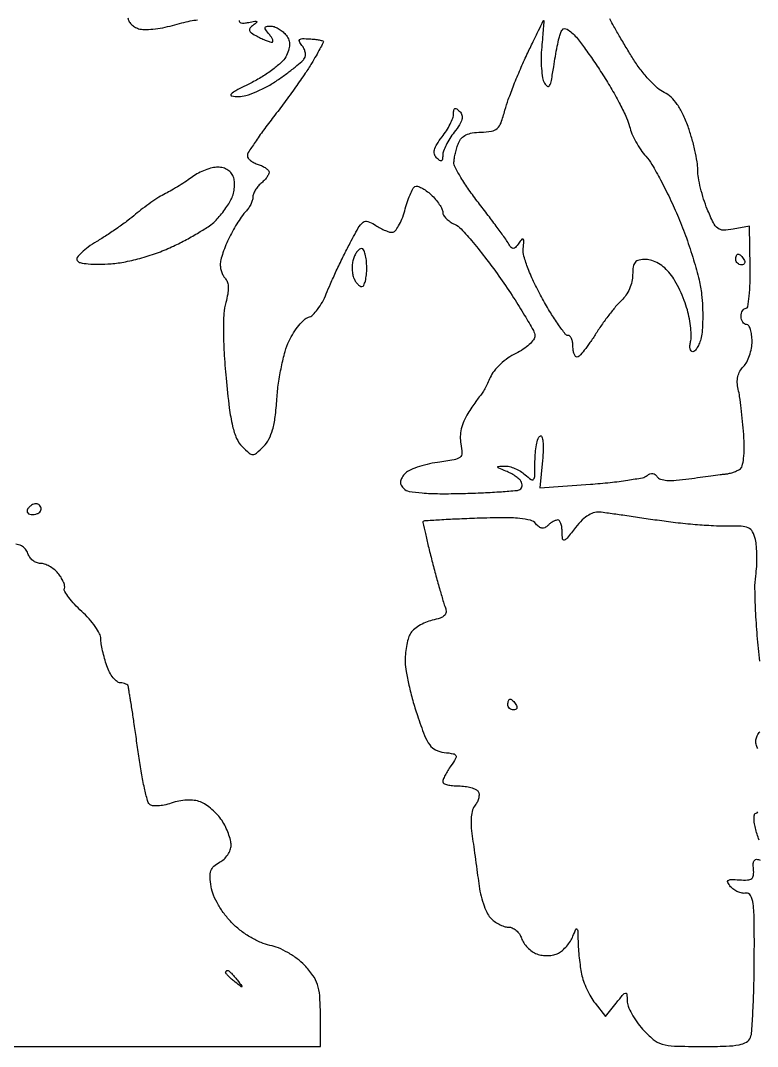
# Model space of a CAD drawing. Extents: x 0 to 102, y 0 to 135.
# Drawn here: x 69.64 to 81.13, y 0 to 15.99 of the extents above; entities that cross this region are included whole.
import ezdxf

# ---------------------------------------------------------------- set-up
doc = ezdxf.new("R2010")
doc.units = 0
doc.header["$MEASUREMENT"] = 0

msp = doc.modelspace()

# ---------------------------------------------------------------- linework, layer by layer
for points in [[(88.9569, 18.19047, 0.000001), (89.104993, 18.251533, 0.000001), (89.270403, 18.319737, 0.000001), (89.427824, 18.384646, 0.000001), (89.548945, 18.434589, 0.021636)], [(71.3178, 16.0317, 0.12535), (71.330042, 15.983635, 0.06963), (71.366281, 15.934742, 0.062402), (71.419733, 15.892457, 0.059398), (71.482841, 15.86382, 0.078108), (71.57047, 15.850448, 0.023182), (71.70624, 15.857354, 0.022645), (71.860235, 15.879441, 0.02265), (72.011591, 15.915364, -0.009057), (72.156167, 15.953857, -0.011838), (72.289715, 15.9835, -0.009495), (72.401542, 16.003359, -0.1002)], [(73.053212, 15.991199, 0.310817), (73.054326, 15.968526, 0.183212), (73.078337, 15.953588, 0.07361), (73.129807, 15.951156, 0.029016), (73.200033, 15.962328, -0.008815), (73.293699, 15.981135, -0.17464), (73.322139, 15.976392, -0.520561), (73.323721, 15.960594, -0.023825), (73.273321, 15.921232, 0.057137), (73.220933, 15.874392, 0.267079), (73.213004, 15.836276, 0.16909), (73.242556, 15.797553, 0.023134), (73.331209, 15.744693, 0.012625), (73.402504, 15.708823, 0.01475), (73.471953, 15.678522, 0.013773), (73.531748, 15.656399, 0.081886), (73.564497, 15.651, 0.369909), (73.577338, 15.662006, 0.127935), (73.574678, 15.688277, 0.058629), (73.553791, 15.729143, 0.02578), (73.5174, 15.7779, -0.019291), (73.465079, 15.846136, -0.198558), (73.457368, 15.880053, -0.319009), (73.476945, 15.899604, -0.041804), (73.538982, 15.9048, -0.082336), (73.595382, 15.895449, -0.044033), (73.660153, 15.866787, -0.042293), (73.722812, 15.824911, -0.05114), (73.773279, 15.775395, -0.064482), (73.818956, 15.703173, -0.095988), (73.836955, 15.630806, -0.082743), (73.827718, 15.549218, -0.037439), (73.790445, 15.447954, -0.093316), (73.726329, 15.356922, -0.026618), (73.595584, 15.242744, -0.02581), (73.431301, 15.127182, -0.024783), (73.253796, 15.027459, 0.004264), (72.998405, 14.897462, 0.082478), (72.92759, 14.844302, 0.59471), (72.937071, 14.814782, 0.04678), (73.041396, 14.805, 0.074367), (73.156572, 14.822226, 0.025536), (73.315499, 14.879875, 0.024725), (73.486868, 14.962335, 0.026185), (73.645891, 15.059894, 0.008436), (73.791698, 15.16388, 0.010523), (73.923373, 15.265532, 0.008923), (74.029964, 15.354644, 0.07591), (74.070267, 15.402, 0.120579), (74.083837, 15.44385, 0.068739), (74.080435, 15.497209, 0.06224), (74.061488, 15.55339, 0.06086), (74.029192, 15.603649, -0.050699), (73.990374, 15.661449, -0.352152), (73.996281, 15.692654, -0.175939), (74.03817, 15.708336, -0.016904), (74.148749, 15.705693, -0.014096), (74.230992, 15.698611, -0.022832), (74.300279, 15.687448, -0.01894), (74.35332, 15.674284, -0.333555), (74.36334, 15.660986, -0.122449), (74.357911, 15.638975, -0.00313), (74.309312, 15.548251, -0.006485), (74.249861, 15.442219, -0.00436), (74.17933, 15.322586, -0.01433), (74.081158, 15.169452, -0.004818), (73.929442, 14.951626, -0.004788), (73.756883, 14.713752, -0.005465), (73.58713, 14.489566, 0.006903), (73.430759, 14.281815, 0.009991), (73.298888, 14.093709, 0.006061), (73.193999, 13.933377, 0.142759), (73.179, 13.881917, 0.167519), (73.190992, 13.847129, 0.058956), (73.228702, 13.809137, 0.050444), (73.28345, 13.774004, 0.040621), (73.3482, 13.7475, -0.034498), (73.41297, 13.721908, -0.045126), (73.467697, 13.689439, -0.052352), (73.505814, 13.655311, -0.186087), (73.5174, 13.625258, -0.123661), (73.50901, 13.591854, -0.034607), (73.480123, 13.545914, -0.032659), (73.439068, 13.496756, -0.02925), (73.3905, 13.4514, 0.045898), (73.341945, 13.402937, 0.040787), (73.300877, 13.344561, 0.04303), (73.272671, 13.2855, 0.090127), (73.2636, 13.235584, -0.077941), (73.255701, 13.185217, -0.03782), (73.231057, 13.124705, -0.036331), (73.195214, 13.064221, -0.043342), (73.152817, 13.013293, 0.041101), (73.100652, 12.951198, 0.012715), (73.032565, 12.849754, 0.012622), (72.961902, 12.731992, 0.013557), (72.899017, 12.613552, 0.017219), (72.844273, 12.493092, 0.017274), (72.798011, 12.369275, 0.017375), (72.765227, 12.258722, 0.063469), (72.756, 12.186322, 0.051623), (72.762157, 12.126849, 0.038265), (72.780611, 12.063343, 0.039049), (72.807676, 12.005456, 0.0676), (72.839782, 11.963258, -0.133363), (72.870649, 11.909378, -0.061739), (72.881335, 11.828743, -0.047051), (72.87239, 11.724502, -0.024922), (72.842861, 11.598085, 0.054443), (72.812989, 11.424601, 0.0163), (72.80516, 11.156051, 0.014206), (72.815917, 10.818558, 0.008423), (72.846938, 10.417097, 0.007211), (72.897167, 9.955487, 0.027031), (72.948449, 9.668556, 0.044067), (73.011278, 9.478315, 0.094179), (73.097659, 9.35065, 0.017105), (73.207664, 9.247361, 0.183568), (73.26399, 9.226376, 0.180265), (73.320563, 9.247875, 0.016384), (73.432617, 9.352817, 0.076474), (73.514574, 9.464577, 0.052224), (73.572466, 9.611331, 0.037276), (73.612423, 9.811661, 0.014286), (73.639044, 10.094682, -0.019679), (73.664589, 10.338086, -0.016101), (73.710444, 10.595756, -0.0164), (73.7681, 10.830225, -0.040587), (73.829577, 10.99604, -0.029745), (73.89917, 11.124758, -0.032788), (73.981542, 11.239977, -0.034767), (74.064177, 11.327666, -0.120539), (74.131881, 11.365151, 0.126154), (74.197969, 11.402701, 0.038675), (74.274777, 11.489257, 0.035954), (74.348946, 11.603304, 0.032509), (74.408846, 11.730626, -0.010702), (74.473769, 11.885845, -0.004724), (74.565873, 12.088274, -0.004673), (74.667572, 12.301087, -0.006267), (74.763964, 12.491945, -0.008077), (74.907596, 12.75715, -0.096473), (74.982774, 12.845528, -0.246574), (75.057205, 12.859848, -0.079564), (75.161473, 12.809195, 0.025767), (75.234322, 12.763574, 0.024745), (75.312449, 12.725014, 0.025551), (75.384634, 12.698014, 0.076858), (75.436463, 12.69, 0.220874), (75.482769, 12.711504, 0.043514), (75.536973, 12.788356, 0.038697), (75.589254, 12.896597, 0.027399), (75.631438, 13.024828, -0.014907), (75.671045, 13.156188, -0.019298), (75.715526, 13.273916, -0.017314), (75.759075, 13.367765, -0.137898), (75.791087, 13.402603, -0.21086), (75.829901, 13.407991, -0.047218), (75.893629, 13.383122, -0.041195), (75.967807, 13.337769, -0.029737), (76.042588, 13.275979, -0.027758), (76.11225, 13.203455, -0.030491), (76.171134, 13.125804, -0.031982), (76.212635, 13.053973, -0.115499), (76.2246, 13.002865, 0.141281), (76.237768, 12.957195, 0.054921), (76.279052, 12.905207, 0.048666), (76.339047, 12.855421, 0.043059), (76.409969, 12.815811, -0.10027), (76.509802, 12.744063, -0.011163), (76.696812, 12.53317, -0.013224), (76.909326, 12.268579, -0.010355), (77.12615, 11.9709, -0.007336), (77.329708, 11.669587, -0.010285), (77.501893, 11.394274, -0.006917), (77.637121, 11.160536, -0.122764), (77.659881, 11.077119, -0.164983), (77.640802, 11.01651, -0.047344), (77.574516, 10.941934, -0.042104), (77.478879, 10.866877, -0.034084), (77.36518, 10.802813, 0.043473), (77.243719, 10.731343, 0.033645), (77.124874, 10.634048, 0.034565), (77.025686, 10.527238, 0.066425), (76.965052, 10.427594, -0.009021), (76.922435, 10.335168, -0.011027), (76.87915, 10.250404, -0.009623), (76.840022, 10.181012, -0.073718), (76.816568, 10.152, 0.048209), (76.790754, 10.123194, 0.005252), (76.738668, 10.050822, 0.006393), (76.678523, 9.96301, 0.005119), (76.615938, 9.866965, 0.040433), (76.553418, 9.748745, 0.045684), (76.513731, 9.62667, 0.048237), (76.498334, 9.50573, 0.056967), (76.507958, 9.390859, -0.045242), (76.522982, 9.250952, -0.233451), (76.490617, 9.182585, -0.124989), (76.401016, 9.142434, -0.010178), (76.144739, 9.103114, 0.024966), (75.979989, 9.072827, 0.027219), (75.823863, 9.02689, 0.028111), (75.695838, 8.973247, 0.106672), (75.627988, 8.919984, 0.043213), (75.581527, 8.852989, 0.11937), (75.565638, 8.798223, 0.139746), (75.577641, 8.747634, 0.068799), (75.61789, 8.69447, 0.157832), (75.699822, 8.652612, 0.019519), (75.901503, 8.628253, 0.018544), (76.176839, 8.616107, 0.008414), (76.537629, 8.619653, 0.004541), (76.857901, 8.631103, 0.006695), (77.138798, 8.647471, 0.003406), (77.375694, 8.666083, 0.117627), (77.428485, 8.683543, 0.123972), (77.450343, 8.70606, 0.100779), (77.461048, 8.738045, 0.090661), (77.458895, 8.77466, 0.078664), (77.444023, 8.810174, 0.079332), (77.411609, 8.847741, 0.026693), (77.353688, 8.891516, 0.025781), (77.283387, 8.933873, 0.026809), (77.209993, 8.968166, -0.003746), (77.097054, 9.014721, -0.237702), (77.083554, 9.030569, -0.467739), (77.092196, 9.042268, -0.006654), (77.190839, 9.046838, -0.070949), (77.264287, 9.038824, -0.037779), (77.351078, 9.009496, -0.036688), (77.436912, 8.965384, -0.046907), (77.508089, 8.912188, 0.027476), (77.602559, 8.835695, 0.409159), (77.640753, 8.841509, 0.155949), (77.660126, 8.897417, 0.006042), (77.6628, 9.118695, -0.020978), (77.668518, 9.254926, -0.027916), (77.685773, 9.377623, -0.027652), (77.710595, 9.474498, -0.179674), (77.741007, 9.513549, -0.479785), (77.769569, 9.50341, -0.058502), (77.786164, 9.428538, -0.034133), (77.790306, 9.303086, -0.01435), (77.779516, 9.134516), (77.739818, 8.707148), (78.526159, 8.764068, 0.00825), (78.834524, 8.79151, 0.011364), (79.110364, 8.827008, 0.008167), (79.337787, 8.865356, 0.121623), (79.410718, 8.898402, -0.073026), (79.455641, 8.924225, -0.123065), (79.498498, 8.929872, -0.133362), (79.536591, 8.914699, -0.093526), (79.567892, 8.880424, 0.186592), (79.619273, 8.841503, 0.053148), (79.719665, 8.823945, 0.037346), (79.864604, 8.825063, 0.014954), (80.061874, 8.847304, -0.00133), (80.23784, 8.872015, -0.001505), (80.406825, 8.89477, -0.00137), (80.550582, 8.913286, -0.008297), (80.625287, 8.921443, 0.032754), (80.681608, 8.930397, 0.021689), (80.744801, 8.947648, 0.021853), (80.804998, 8.969866, 0.039095), (80.851854, 8.993988, 0.187458), (80.892375, 9.047667, 0.03942), (80.915841, 9.16512, 0.031653), (80.924873, 9.328862, 0.015059), (80.916789, 9.539883, 0.006793), (80.900201, 9.741735, 0.006412), (80.877864, 9.946986, 0.006388), (80.853429, 10.128238, 0.022142), (80.830962, 10.244397, -0.049094), (80.816633, 10.348167, -0.06661), (80.825492, 10.442234, -0.071399), (80.857786, 10.525621, -0.068446), (80.91259, 10.597904, 0.07608), (80.964067, 10.667986, 0.038368), (81.007376, 10.769019, 0.036978), (81.03691, 10.882623, 0.045136), (81.0468, 10.991957, 0.030875), (81.040647, 11.091503, 0.047861), (81.021949, 11.175471, 0.061103), (80.994726, 11.233778, 0.258521), (80.9622, 11.2518, -0.148195), (80.929937, 11.261577, -0.098894), (80.902451, 11.289077, -0.082425), (80.883919, 11.330186, -0.064853), (80.8776, 11.3787, -0.057505), (80.883201, 11.427237, -0.076765), (80.899754, 11.468323, -0.095688), (80.924248, 11.495858, -0.164711), (80.953018, 11.5056, 0.371006), (80.982448, 11.530923, 0.012726), (81.002766, 11.693559, 0.018327), (81.015629, 11.900133, 0.01106), (81.016468, 12.145462), (81.0045, 12.785324), (80.7507, 12.738105, -0.044204), (80.600786, 12.723731, -0.168734), (80.51315, 12.753462, -0.114709), (80.443792, 12.83906, -0.015599), (80.34885, 13.050882, -0.021125), (80.292139, 13.207247, -0.017038), (80.244189, 13.379422, -0.017365), (80.210833, 13.541631, -0.041709), (80.200459, 13.663789, 0.040396), (80.190091, 13.789797, 0.014512), (80.155733, 13.966664, 0.014287), (80.10668, 14.159201, 0.016441), (80.048679, 14.3397, 0.024837), (79.968321, 14.533286, 0.042364), (79.880189, 14.684465, 0.051417), (79.783381, 14.795912, 0.076023), (79.676779, 14.869012, -0.069439), (79.574827, 14.936977, -0.023453), (79.446829, 15.061974, -0.022809), (79.316523, 15.215195, -0.024266), (79.203557, 15.376612, -0.004566), (79.09791, 15.547787, -0.003885), (78.989484, 15.730296, -0.003917), (78.893383, 15.897962, -0.011038), (78.829736, 16.017131, -0.053959)], [(81.168534, 6.005267, -0.008203), (81.128824, 6.403257, -0.008628), (81.102971, 6.795684, -0.008338), (81.09217, 7.134646, -0.037866), (81.104112, 7.331718, 0.019976), (81.118761, 7.483422, 0.016516), (81.122544, 7.64579, 0.016832), (81.116062, 7.795077, 0.042237), (81.098554, 7.902551, 0.060015), (81.052967, 8.021569, 0.165806), (80.988567, 8.082351, 0.098581), (80.878034, 8.108388, 0.014024), (80.643727, 8.109975, -0.019243), (80.443601, 8.113419, -0.007098), (80.161974, 8.133132, -0.007023), (79.854786, 8.163372, -0.008388), (79.5663, 8.200778, 0.00025), (79.29303, 8.240744, 0.000286), (79.031615, 8.27869, 0.000258), (78.809724, 8.310653, 0.001623), (78.696497, 8.326528, 0.090104), (78.597081, 8.322185, 0.077922), (78.499926, 8.283501, 0.061428), (78.400954, 8.207139, 0.030846), (78.295585, 8.089225, -0.004907), (78.163318, 7.924793, -0.137279), (78.118699, 7.893561, -0.481055), (78.093128, 7.909553, -0.027563), (78.086738, 8.01585, 0.033779), (78.081446, 8.088761, 0.051543), (78.066195, 8.150285, 0.066784), (78.044161, 8.192675, 0.244206), (78.01812, 8.2062, 0.093912), (77.986004, 8.200114, 0.035096), (77.944417, 8.180296, 0.033259), (77.900994, 8.151761, 0.034397), (77.862255, 8.118015, -0.083382), (77.81679, 8.085624, -0.151771), (77.772122, 8.078809, -0.129482), (77.726452, 8.098517, -0.053341), (77.677765, 8.145869, 0.157125), (77.590862, 8.201127, 0.040208), (77.424633, 8.230397, 0.025603), (77.167955, 8.241371, 0.006895), (76.760273, 8.232297, 0.002135), (76.444179, 8.219547, 0.003442), (76.175105, 8.205687, 0.000667), (75.938668, 8.19156, 0.194782), (75.921368, 8.183293, 0.24273), (75.916651, 8.165844, 0.0014), (75.953822, 7.995638, 0.005418), (75.999321, 7.800125, 0.003367), (76.056729, 7.5717, 0.002816), (76.119418, 7.334696, 0.003375), (76.181192, 7.112329, 0.002902), (76.235581, 6.925662, 0.022272), (76.265472, 6.839483, -0.107131), (76.277115, 6.769541, -0.191221), (76.25335, 6.717222, -0.11179), (76.186843, 6.677003, -0.026263), (76.060665, 6.642256, 0.045045), (75.954801, 6.608784, 0.039947), (75.852062, 6.555804, 0.042096), (75.767071, 6.49251, 0.089021), (75.716296, 6.428285, 0.055827), (75.684469, 6.348568, 0.023114), (75.658861, 6.235172, 0.022522), (75.642377, 6.109907, 0.02697), (75.638585, 5.991012, 0.038961), (75.653058, 5.846654, 0.011881), (75.697051, 5.631367, 0.011816), (75.757981, 5.39171, 0.012644), (75.828935, 5.1606, 0.010611), (75.940616, 4.849232, 0.06537), (76.021498, 4.699819, 0.124014), (76.113997, 4.622333, 0.08421), (76.246557, 4.583853, -0.015116), (76.38925, 4.563056, -0.236189), (76.427711, 4.53449, -0.257562), (76.426044, 4.488307, -0.017694), (76.352307, 4.374679, 0.015514), (76.303414, 4.300051, 0.018401), (76.262114, 4.226589, 0.017472), (76.232044, 4.162786, 0.10172), (76.2246, 4.126576, 0.288452), (76.240598, 4.101153, 0.047292), (76.297687, 4.080122, 0.039665), (76.378061, 4.065565, 0.024974), (76.473407, 4.0608, -0.032738), (76.572651, 4.054295, -0.038103), (76.665159, 4.03486, -0.041581), (76.739025, 4.006519, -0.142898), (76.77679, 3.972494, -0.125479), (76.790208, 3.929715, -0.067997), (76.785689, 3.874407, -0.060941), (76.764973, 3.815662, -0.058056), (76.730445, 3.762586, 0.102927), (76.690862, 3.687942, 0.04644), (76.669874, 3.578606, 0.038095), (76.667033, 3.441252, 0.023261), (76.683552, 3.279842, -0.001821), (76.707731, 3.114095, -0.001028), (76.735904, 2.912955, -0.001026), (76.763488, 2.709951, -0.001685), (76.785904, 2.538, 0.025831), (76.814065, 2.381392, 0.024484), (76.858602, 2.225641, 0.025271), (76.911687, 2.091963, 0.074376), (76.965527, 2.00925, 0.049833), (77.026866, 1.952595, 0.040578), (77.102432, 1.90469, 0.042108), (77.180091, 1.87188, 0.079058), (77.247211, 1.8612, -0.104912), (77.308845, 1.848124, -0.071522), (77.369708, 1.809888, -0.067511), (77.420589, 1.75329, -0.072655), (77.453039, 1.686522, 0.070795), (77.487676, 1.614576, 0.046045), (77.545924, 1.54285, 0.045574), (77.617302, 1.482039, 0.063388), (77.69139, 1.442719, 0.055897), (77.77322, 1.421855, 0.042713), (77.865551, 1.416994, 0.043561), (77.954795, 1.427741, 0.069117), (78.027122, 1.453727, 0.060252), (78.091077, 1.497792, 0.03454), (78.156927, 1.564612, 0.034008), (78.214704, 1.642045, 0.047545), (78.25441, 1.71868, -0.008486), (78.30021, 1.827014, -0.526194), (78.31761, 1.830271, -0.190426), (78.329772, 1.802345, -0.003534), (78.334238, 1.639125, 0.013355), (78.339837, 1.520052, 0.008199), (78.352475, 1.380161, 0.008218), (78.369538, 1.242052, 0.014508), (78.388791, 1.128797, 0.03753), (78.419332, 1.019471, 0.021981), (78.47121, 0.893765, 0.021901), (78.534528, 0.77189, 0.034488), (78.600291, 0.674072), (78.7626, 0.4653), (78.929919, 0.6768, -0.005231), (79.037822, 0.8103, -0.168763), (79.073015, 0.831694, -0.450869), (79.094012, 0.816213, -0.019396), (79.099119, 0.713187, 0.092316), (79.116008, 0.627612, 0.030025), (79.171005, 0.510484, 0.028759), (79.249131, 0.384904, 0.028706), (79.341196, 0.269037, 0.036001), (79.504856, 0.110341, 0.104721), (79.643152, 0.03669, 0.062888), (79.836629, 0.006447, 0.007362), (80.274451, 0, 0.007326), (80.644314, 0.00542, 0.039281), (80.844579, 0.027098, 0.082605), (80.960081, 0.069415, 0.173811), (81.021563, 0.140858, 0.075067), (81.04323, 0.239343, 0.004204), (81.061541, 0.553093, 0.006395), (81.075467, 0.928307, 0.004636), (81.081754, 1.346408, 0.003307), (81.081236, 1.956184, 0.029165), (81.063529, 2.224998, 0.089419), (81.023634, 2.352856, 0.32366), (80.951732, 2.388833, -0.086242), (80.892056, 2.389427, -0.054974), (80.825406, 2.409451, -0.05331), (80.76227, 2.444619, -0.06593), (80.712889, 2.490291, -0.042397), (80.66717, 2.555987, -0.373763), (80.673407, 2.588046, -0.172298), (80.718334, 2.603037, -0.012773), (80.849653, 2.597158, 0.027342), (80.977864, 2.595155, 0.156197), (81.041041, 2.618141, 0.205165), (81.069609, 2.669545, 0.051743), (81.069525, 2.76739, -0.034746), (81.066531, 2.853423, -0.155152), (81.083278, 2.900388, -0.239879), (81.118724, 2.917491, -0.086491), (81.175275, 2.906389, 0.052732)], [(64.856691, -0.000005), (74.3211, -0.00001), (74.317803, 0.505481, 0.015974), (74.306766, 0.792251, 0.061136), (74.272623, 0.967393, 0.077028), (74.201581, 1.107802, 0.035471), (74.070334, 1.265833, 0.041122), (73.95439, 1.368475, 0.030274), (73.811006, 1.462803, 0.030794), (73.662051, 1.536564, 0.053245), (73.529821, 1.576287, -0.055511), (73.392438, 1.618236, -0.03093), (73.236172, 1.697438, -0.029722), (73.081151, 1.801316, -0.033914), (72.946636, 1.918724, -0.033063), (72.828529, 2.053577, -0.031438), (72.727047, 2.205031, -0.033151), (72.651794, 2.356461, -0.05858), (72.613557, 2.490494, -0.027715), (72.597554, 2.641672, -0.096663), (72.611444, 2.738354, -0.124877), (72.658043, 2.808883, -0.061842), (72.74626, 2.871187, 0.066074), (72.814695, 2.920391, 0.055434), (72.872636, 2.988524, 0.057632), (72.911994, 3.064338, 0.091178), (72.9252, 3.136153, 0.061536), (72.915302, 3.216276, 0.026614), (72.88358, 3.319171, 0.025843), (72.837752, 3.426385, 0.031117), (72.783515, 3.521592, 0.039946), (72.715089, 3.609777, 0.029554), (72.626595, 3.695927, 0.03015), (72.532657, 3.767724, 0.057311), (72.44828, 3.811418, 0.06043), (72.350778, 3.835548, 0.040463), (72.235843, 3.840265, 0.037922), (72.112926, 3.825983, 0.036003), (71.991356, 3.793192, -0.029698), (71.882734, 3.762422, -0.040952), (71.782311, 3.748801, -0.04732), (71.700963, 3.752188, -0.164628), (71.654528, 3.77534, -0.132896), (71.621473, 3.83338, -0.00836), (71.574907, 4.026384, -0.011846), (71.528152, 4.261453, -0.008496), (71.486623, 4.5261, 0.000863), (71.44825, 4.797632, 0.001026), (71.411063, 5.053793, 0.000888), (71.378865, 5.269769, 0.006622), (71.362035, 5.3721, -0.00218), (71.349981, 5.441532, -0.00226), (71.338681, 5.510236, -0.002177), (71.329429, 5.569788, -0.009781), (71.32485, 5.60475, 0.16893), (71.313273, 5.629003, 0.080976), (71.285025, 5.649562, 0.065984), (71.24508, 5.663502, 0.051042), (71.199176, 5.6682, -0.172547), (71.147122, 5.686715, -0.054143), (71.088115, 5.746462, -0.046792), (71.031957, 5.832655, -0.037146), (70.987676, 5.934624, -0.01572), (70.952121, 6.047961, -0.01385), (70.922082, 6.168178, -0.014051), (70.901047, 6.278112, -0.040261), (70.8948, 6.355573, 0.122613), (70.875579, 6.432776, 0.030697), (70.807253, 6.544371, 0.029498), (70.710843, 6.666127, 0.025949), (70.596767, 6.7813, -0.019293), (70.484701, 6.891474, -0.027472), (70.394735, 6.998198, -0.026404), (70.332849, 7.090093, -0.218803), (70.327512, 7.138836, 0.13726), (70.32965, 7.182488, 0.044641), (70.309576, 7.244492, 0.040599), (70.273762, 7.312703, 0.035882), (70.226043, 7.377284, 0.048448), (70.165519, 7.43549, 0.040951), (70.091552, 7.484716, 0.0428), (70.015947, 7.51846, 0.083757), (69.951099, 7.5294, -0.097614), (69.892107, 7.541028, -0.07147), (69.834446, 7.574961, -0.069027), (69.786835, 7.625221, -0.078454), (69.757175, 7.6845, 0.100954), (69.718859, 7.753232, 0.099561), (69.656519, 7.80187, 0.077909), (69.566929, 7.830427, 0.038286)], [(81.134615, 4.64425, -0.073294), (81.109265, 4.710814, -0.088283), (81.106495, 4.777604, -0.084787), (81.127103, 4.843328, -0.061908), (81.17018, 4.906747, 0.135741)], [(81.15878, 3.217232, -0.019645), (81.124819, 3.310188, -0.019885), (81.098411, 3.40515, -0.025134), (81.082066, 3.494355, -0.043748), (81.078796, 3.569468, -0.059322), (81.087377, 3.621829, -0.333995), (81.108638, 3.637831, 0.33847), (81.135108, 3.658088, 0.018881)]]:
    msp.add_lwpolyline(points, format="xyb")
for points in [[(77.797708, 15.9894, -0.43517), (77.801212, 15.985638, -0.000512), (77.792728, 15.868082, -0.003557), (77.782017, 15.73477, -0.002126), (77.767479, 15.576404, 0.021064), (77.7584, 15.407406, 0.022171), (77.763854, 15.241123, 0.022493), (77.781307, 15.098892, 0.085993), (77.810863, 15.014975, 0.117553), (77.854452, 14.967641, 0.437628), (77.889442, 14.975927, 0.083314), (77.91923, 15.058296, 0.007978), (77.954371, 15.269587, -0.006074), (77.980839, 15.432564, -0.00678), (78.010386, 15.588971, -0.006301), (78.039024, 15.721468, -0.035249), (78.060185, 15.790875, -0.058291), (78.089501, 15.846794, -0.232335), (78.122245, 15.865322, -0.161346), (78.165796, 15.853663, -0.026389), (78.237094, 15.801209, -0.054389), (78.307753, 15.729075, -0.007687), (78.43392, 15.563465, -0.008687), (78.57733, 15.361852, -0.007297), (78.722432, 15.1434, -0.011806), (78.862328, 14.914252, -0.01208), (78.990141, 14.680479, -0.011906), (79.091212, 14.472506, -0.048474), (79.136952, 14.3397, 0.04221), (79.174138, 14.227181, 0.02411), (79.236663, 14.098326, 0.023943), (79.3126, 13.973871, 0.036307), (79.391133, 13.8744, -0.051941), (79.48532, 13.74713, -0.011077), (79.620156, 13.506732, -0.01147), (79.764503, 13.219776, -0.010692), (79.89911, 12.919763, -0.014416), (80.022963, 12.601887, -0.01242), (80.135025, 12.261298, -0.012593), (80.221234, 11.947166, -0.034968), (80.26057, 11.721735, -0.014865), (80.274504, 11.531512, -0.013824), (80.27758, 11.336131, -0.013958), (80.270657, 11.162354, -0.044573), (80.252548, 11.047823, -0.030302), (80.226006, 10.963953, -0.042204), (80.191673, 10.893138, -0.048868), (80.15511, 10.843353, -0.21306), (80.122508, 10.8288, -0.232241), (80.097198, 10.841226, -0.111448), (80.081533, 10.874846, -0.07419), (80.078188, 10.925501, -0.043431), (80.088432, 10.985554, 0.068992), (80.09825, 11.068355, 0.020406), (80.090505, 11.196078, 0.02006), (80.069933, 11.340515, 0.020363), (80.037925, 11.482109, 0.026316), (79.990124, 11.628483, 0.018592), (79.921882, 11.787467, 0.018827), (79.845052, 11.934941, 0.037163), (79.771373, 12.044456, 0.046289), (79.686752, 12.133661, 0.047519), (79.587863, 12.204901, 0.051074), (79.485561, 12.251481, 0.08148), (79.39096, 12.267, 0.050296), (79.284504, 12.256264, 0.167394), (79.224796, 12.221062, 0.143712), (79.194167, 12.152639, 0.033868), (79.1856, 12.026312, -0.05952), (79.173169, 11.922251, -0.042428), (79.13592, 11.810823, -0.042727), (79.080905, 11.708374, -0.064344), (79.015167, 11.631384, 0.033294), (78.934016, 11.547472, 0.011176), (78.82682, 11.414846, 0.011063), (78.71442, 11.262383, 0.012432), (78.613317, 11.110824, -0.011536), (78.520043, 10.970454, -0.016996), (78.43124, 10.852065, -0.012328), (78.353442, 10.760111, -0.213549), (78.31845, 10.744351, -0.237054), (78.294127, 10.756497, -0.07089), (78.273638, 10.793947, -0.054148), (78.25963, 10.848608, -0.035686), (78.255, 10.9134, 0.043749), (78.249322, 10.978172, 0.063522), (78.232288, 11.032897, 0.083255), (78.207235, 11.069932, 0.205291), (78.177681, 11.0826, -0.235473), (78.134986, 11.103887, -0.009175), (78.028782, 11.250346, -0.014626), (77.90798, 11.434809, -0.009615), (77.779367, 11.65365, -0.016127), (77.654747, 11.893113, -0.020491), (77.556197, 12.12197, -0.020905), (77.490541, 12.317577, -0.096), (77.479761, 12.4362, 0.009026), (77.489104, 12.548853, 0.188577), (77.47904, 12.580479, 0.467048), (77.45826, 12.580813, 0.024125), (77.411228, 12.5208, -0.024687), (77.357317, 12.452169, -0.22361), (77.323354, 12.437182, -0.230512), (77.290828, 12.454012, -0.026195), (77.243596, 12.524889, 0.022303), (77.192865, 12.602315, 0.002834), (77.075315, 12.763437, 0.003318), (76.93335, 12.953077, 0.002754), (76.779844, 13.153026, -0.012701), (76.632434, 13.353154, -0.016722), (76.508947, 13.543283, -0.014215), (76.417152, 13.705804, -0.13336), (76.399746, 13.783437, -0.031785), (76.406559, 13.846195, -0.015077), (76.422873, 13.925919, -0.014876), (76.445012, 14.008566, -0.020386), (76.470125, 14.081347, -0.091784), (76.516674, 14.156245, -0.095392), (76.5864, 14.208317, -0.074482), (76.685086, 14.239122, -0.034484), (76.819279, 14.250547, 0.035652), (76.984003, 14.264958, 0.146309), (77.073323, 14.308005, 0.121373), (77.133426, 14.397852, 0.021238), (77.195138, 14.5935, -0.020463), (77.247289, 14.759732, -0.007719), (77.333232, 14.987815, -0.007631), (77.434488, 15.233411, -0.009219), (77.537264, 15.46065, -0.001367), (77.634179, 15.663386, -0.002256), (77.717302, 15.83408, -0.000227), (77.79221, 15.985983, -0.285446)], [(76.489286, 14.574154, -0.129438), (76.523218, 14.515968, -0.13216), (76.523734, 14.449107, -0.079456), (76.48671, 14.364769, -0.023573), (76.404686, 14.249725, 0.025278), (76.335761, 14.152351, 0.025778), (76.2775, 14.049138, 0.026627), (76.236508, 13.95459, 0.089199), (76.2246, 13.888371, -0.034911), (76.220363, 13.827756, -0.271979), (76.20345, 13.806439, -0.261431), (76.175973, 13.810379, -0.032901), (76.129114, 13.851446, -0.129438), (76.095182, 13.909632, -0.13216), (76.094666, 13.976493, -0.079456), (76.13169, 14.060831, -0.023573), (76.213714, 14.175875, 0.025278), (76.282639, 14.273249, 0.025778), (76.3409, 14.376462, 0.026627), (76.381892, 14.47101, 0.089199), (76.3938, 14.537229, -0.034911), (76.398037, 14.597844, -0.271979), (76.41495, 14.619161, -0.261431), (76.442427, 14.615221, -0.032901)], [(72.719408, 13.7052, 0.060037), (72.630434, 13.694478, 0.030689), (72.522853, 13.661055, 0.02998), (72.414759, 13.612456, 0.039453), (72.323259, 13.55492, -0.013356), (72.230094, 13.489321, -0.008008), (72.116197, 13.416195, -0.008016), (72.000455, 13.347019, -0.013815), (71.901689, 13.293696, 0.023659), (71.800022, 13.236194, 0.011189), (71.674335, 13.153052, 0.011061), (71.546435, 13.060009, 0.015351), (71.436389, 12.970702, -0.017159), (71.316824, 12.874385, -0.008248), (71.157389, 12.758792, -0.008168), (70.986936, 12.643554, -0.011573), (70.831332, 12.547077, 0.022851), (70.697363, 12.459773, 0.036853), (70.592989, 12.372407, 0.042621), (70.526648, 12.296002, 0.304794), (70.524877, 12.249563, 0.208499), (70.571853, 12.217002, 0.025483), (70.698652, 12.198609, 0.025948), (70.862699, 12.191845, 0.016516), (71.053645, 12.200195, 0.029976), (71.27971, 12.231284, 0.019627), (71.535534, 12.292763, 0.019235), (71.793691, 12.376473, 0.023545), (72.02741, 12.475042, 0.01155), (72.22919, 12.577358, 0.011971), (72.423596, 12.687722, 0.011744), (72.587063, 12.791064, 0.04958), (72.676656, 12.864456, 0.022087), (72.741496, 12.935292, 0.013695), (72.811505, 13.023718, 0.013732), (72.875952, 13.114986, 0.023996), (72.923483, 13.194392, 0.052834), (72.956239, 13.275036, 0.039065), (72.975587, 13.369433, 0.039839), (72.979731, 13.462615, 0.068139), (72.966486, 13.539196, 0.084777), (72.931337, 13.607295, 0.083586), (72.875433, 13.660256, 0.079823), (72.802868, 13.693737, 0.068352)], [(74.961301, 12.4362, 0.161806), (74.927467, 12.424956, 0.060799), (74.890915, 12.389998, 0.052088), (74.857411, 12.339101, 0.042711), (74.832483, 12.278918, 0.047173), (74.817258, 12.208542, 0.032535), (74.812875, 12.12706, 0.032885), (74.819026, 12.047396, 0.055959), (74.835833, 11.982818, 0.044215), (74.861802, 11.929707, 0.05127), (74.895647, 11.884778, 0.058687), (74.931861, 11.853933, 0.148136), (74.964651, 11.844, 0.293197), (74.993881, 11.862752, 0.045071), (75.018008, 11.930979, 0.038387), (75.034729, 12.026626, 0.024091), (75.0402, 12.1401, 0.025175), (75.034483, 12.253568, 0.039954), (75.017023, 12.349221, 0.047793), (74.991789, 12.417099, 0.287381)], [(80.830307, 12.3516, -0.151918), (80.848135, 12.346055, -0.038439), (80.872014, 12.326749, -0.035638), (80.897143, 12.299383, -0.029505), (80.9199, 12.267, -0.082592), (80.933141, 12.234674, -0.161196), (80.930509, 12.207251, -0.182303), (80.912621, 12.189023, -0.108972), (80.882593, 12.1824, -0.093332), (80.848393, 12.18884, -0.09642), (80.819318, 12.207251, -0.099167), (80.799858, 12.23472, -0.105053), (80.793, 12.267, -0.042167), (80.795736, 12.299389, -0.061769), (80.803959, 12.326749, -0.081139), (80.816041, 12.345301, -0.210953)], [(69.884593, 8.46, 0.089642), (69.850281, 8.453799, 0.053229), (69.813011, 8.435149, 0.051032), (69.778605, 8.407761, 0.06081), (69.7527, 8.3754, 0.139169), (69.743568, 8.343282, 0.191142), (69.754517, 8.315651, 0.138808), (69.785639, 8.296998, 0.066118), (69.832307, 8.2908, 0.062283), (69.882738, 8.297106, 0.080552), (69.925456, 8.315651, 0.097988), (69.954046, 8.343135, 0.153634), (69.9642, 8.3754, 0.092995), (69.958141, 8.407695, 0.096318), (69.940815, 8.435149, 0.099231), (69.914967, 8.453523, 0.105429)], [(77.277107, 5.4144, -0.151918), (77.294935, 5.408855, -0.038439), (77.318814, 5.389549, -0.035638), (77.343943, 5.362183, -0.029505), (77.3667, 5.3298, -0.082592), (77.379941, 5.297474, -0.161196), (77.377309, 5.270051, -0.182303), (77.359421, 5.251823, -0.108972), (77.329393, 5.2452, -0.093332), (77.295193, 5.25164, -0.09642), (77.266118, 5.270051, -0.099167), (77.246658, 5.29752, -0.105053), (77.2398, 5.3298, -0.042167), (77.242536, 5.362189, -0.061769), (77.250759, 5.389549, -0.081139), (77.262841, 5.408101, -0.210953)], [(72.872541, 1.1844, -0.184603), (72.890502, 1.177535, -0.013803), (72.929207, 1.14091, -0.017649), (72.973787, 1.093066, -0.012436), (73.020591, 1.03635, -0.001576), (73.095046, 0.940794, -0.377591), (73.0944, 0.9306, -0.377591), (73.084206, 0.929954, -0.001576), (72.98865, 1.004409, -0.012436), (72.931934, 1.051213, -0.017649), (72.88409, 1.095793, -0.013803), (72.847465, 1.134498, -0.184603), (72.8406, 1.152459, -0.099038), (72.843038, 1.164649, -0.097945), (72.849983, 1.175017, -0.097945), (72.860351, 1.181962, -0.099038)]]:
    msp.add_lwpolyline(points, format="xyb", close=True)

doc.saveas('drawing.dxf')
